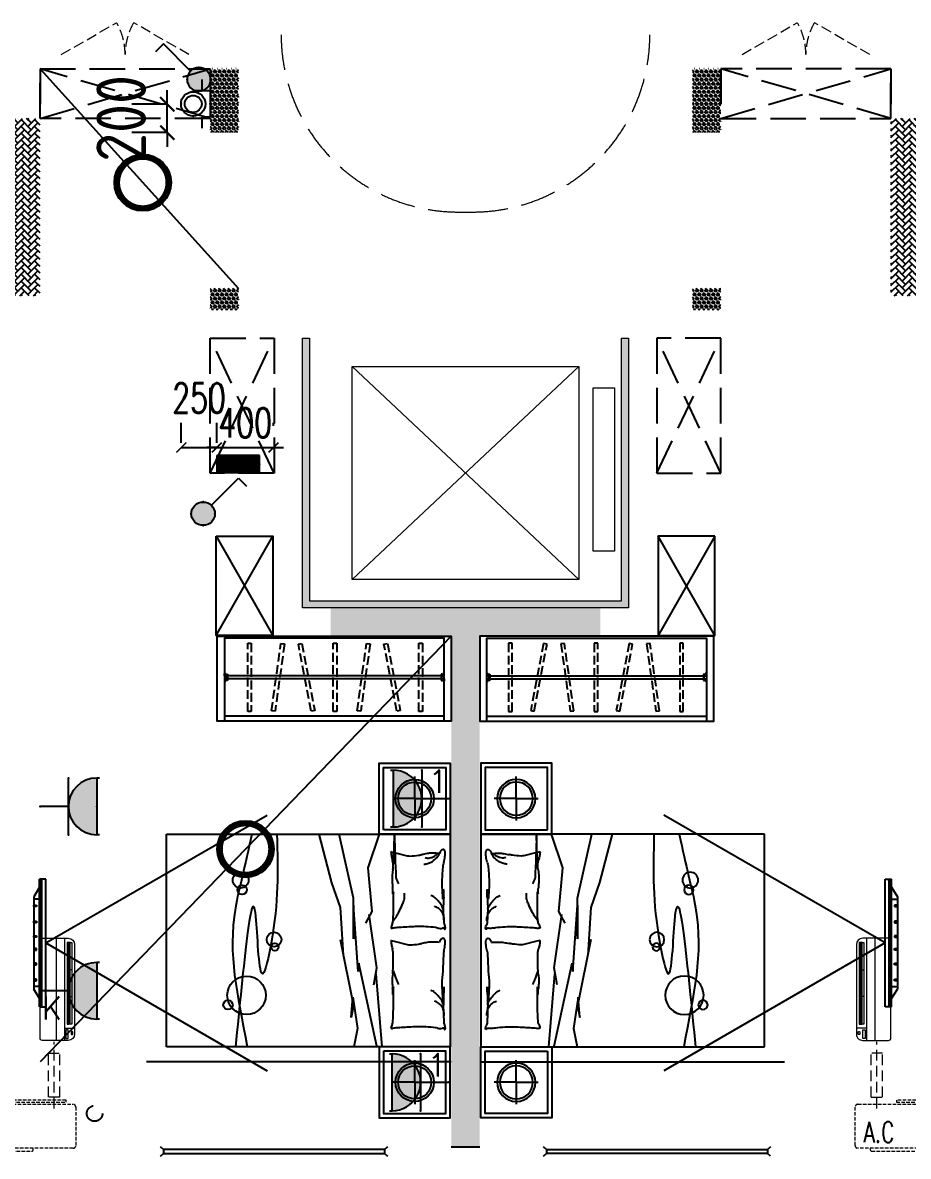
# Model space of a CAD drawing. Extents: x 5031545 to 5313844, y -886381 to -283477.
# Drawn here: x 5253724 to 5259968, y -816458 to -808466 of the extents above; entities that cross this region are included whole.
import ezdxf
from ezdxf.enums import TextEntityAlignment as Align

# ---------------------------------------------------------------- set-up
doc = ezdxf.new("R2010")
doc.units = 0
doc.header["$LTSCALE"] = 1000
doc.header["$MEASUREMENT"] = 0
for name, pattern in [('3.5方案汇报，与郭总、侯月琴确定户型_t8$0$高层_t8$0$DASH', [0.35, 0.25, -0.1]), ('A户型$0$DASH', [0.35, 0.25, -0.1]), ('DASH', [0.35, 0.25, -0.1]), ('HIDDEN', [0.375, 0.25, -0.125])]:
    doc.linetypes.add(name, pattern=pattern)
doc.layers.get('0').update_dxf_attribs({"linetype": 'CONTINUOUS'})
doc.layers.get('Defpoints').update_dxf_attribs({"linetype": 'CONTINUOUS'})
for name, color, linetype in [('!!电气', 1, 'CONTINUOUS'), ('3-栏杆1', 252, 'CONTINUOUS'), ('3.5方案汇报，与郭总、侯月琴确定户型_t8$0$2020.03.04 -1安徽标准化洋房户型(UA）_t8_t8$0$A-家具-FURN', 251, 'CONTINUOUS'), ('3.5方案汇报，与郭总、侯月琴确定户型_t8$0$2020.03.04 -1安徽标准化洋房户型(UA）_t8_t8$0$fur', 252, 'CONTINUOUS'), ('3.5方案汇报，与郭总、侯月琴确定户型_t8$0$2020.03.04 -1安徽标准化洋房户型(UA）_t8_t8$0$FURN', 252, 'CONTINUOUS'), ('3.5方案汇报，与郭总、侯月琴确定户型_t8$0$2020.03.04 -1安徽标准化洋房户型(UA）_t8_t8$0$看线', 154, 'CONTINUOUS'), ('3.5方案汇报，与郭总、侯月琴确定户型_t8$0$高层_t8$0$LS-家具-LB', 8, 'CONTINUOUS'), ('5fur', 175, 'CONTINUOUS'), ('EQUIP-插座', 3, 'CONTINUOUS'), ('EQUIP-照明', 3, 'CONTINUOUS'), ('EQUIP-箱柜', 3, 'CONTINUOUS'), ('LS-家具-LB', 8, 'CONTINUOUS'), ('PUB_DIM', 3, 'CONTINUOUS'), ('TEL_TEXT', 7, 'CONTINUOUS'), ('VPIPE-雨水', 4, 'DASH'), ('保温', 6, 'CONTINUOUS')]:
    doc.layers.add(name, color=color, linetype=linetype)
for name, color, linetype, lineweight in [('3.5方案汇报，与郭总、侯月琴确定户型_t8$0$STAIR', 2, 'CONTINUOUS', 18), ('STAIR', 252, 'CONTINUOUS', 20), ('WINDOW', 146, 'CONTINUOUS', 20), ('填充', 251, 'CONTINUOUS', 5), ('平面-空调室内机', 176, 'CONTINUOUS', 9), ('平面-空调预留孔', 252, 'CONTINUOUS', 15)]:
    doc.layers.add(name, color=color, linetype=linetype, lineweight=lineweight)
doc.styles.add('_TCH_DIM', font='SIMPLEX', dxfattribs={"bigfont": 'GBCBIG'})
doc.styles.add('_TCH_DIM_T3', font='SIMPLEX.shx', dxfattribs={"width": 0.705882, "bigfont": 'GBCBIG.shx'})
doc.styles.add('_TCH_LABEL', font='COMPLEX', dxfattribs={"bigfont": 'GBCBIG'})
doc.styles.add('_TEL_DIM', font='simplex.shx', dxfattribs={"width": 0.8, "height": 3.5, "bigfont": 'hztxt.shx'})
doc.styles.get("Standard").update_dxf_attribs({"font": 'gbenor.shx', "bigfont": 'gbcbig.shx'})
doc.dimstyles.new('_TCH_ARCH&&70', dxfattribs={"dimtxt": 208.25, "dimasz": 70, "dimexe": 175, "dimexo": 210, "dimgap": 70, "dimtad": 1, "dimdec": 0, "dimzin": 0, "dimdsep": 46, "dimtxsty": '_TCH_DIM_T3', "dimblk": 'ARCHTICK', "dimcen": 0.09, "dimclrt": 4, "dimazin": 2, "dimtfac": 1, "dimtdec": 0, "dimtix": 1, "dimtmove": 2, "dimatfit": 3, "dimfxl": 1, "dimtolj": 1, "dimtzin": 0, "dimarcsym": 0})
doc.dimstyles.get("Standard").update_dxf_attribs({"dimscale": 100, "dimtxt": 3.5, "dimasz": 1, "dimexe": 2.5, "dimexo": 3, "dimgap": 1.5, "dimtad": 1, "dimdec": 0, "dimzin": 0, "dimdsep": 46, "dimtxsty": 'Standard', "dimblk": 'ARCHTICK', "dimcen": 0.09, "dimadec": 0, "dimazin": 0, "dimtfac": 1, "dimtdec": 0, "dimtix": 1, "dimtmove": 2, "dimatfit": 3, "dimfxl": 1, "dimtolj": 1, "dimtzin": 0, "dimarcsym": 0})
pattern_1 = [(45, (0, 0), (0, 47.4157523), [100.584, -33.528]), (135, (23.708, 23.708), (3e-15, 47.4157523), [100.584, -33.528])]
pattern_2 = [(90, (0, 0), (-16.49778, 1e-15), [9.525, -19.05]), (210, (0, 0), (8.24889, -14.2874966), [9.525, -19.05]), (150, (6e-16, 9.525), (-8.24889, -14.2874966), [9.525, -19.05])]

# ---------------------------------------------------------------- blocks, each defined once
blk = doc.blocks.new('$equip$00001150')
at = {"const_width": 0.1}
blk.add_lwpolyline([(-0.45, 0, 1), (0.45, 0, 1)], format="xyb", close=True, dxfattribs=at)
blk.add_circle((0, 0), 0.5)
at = {"flags": 9}
blk.add_attdef('A', (0, 0), '', height=0.00002, dxfattribs=at)
blk = doc.blocks.new('$equip$00001962')
for p, q in [((0.147, 0.356), (0.625, 0.833)), ((0.625, 0.833), (0.766, 0.692))]:
    blk.add_line(p, q)
blk.add_circle((0, 0.208), 0.208)
for p in [(0, 0.417), (-0.208, 0.208), (0.208, 0.208), (0, 0)]:
    blk.add_point(p)
for points in [[(0, 0.417), (0, 0.417), (-0.104, 0.389), (0.104, 0.389)], [(-0.18, 0.313), (0.18, 0.313), (-0.208, 0.208), (0.208, 0.208)], [(-0.18, 0.104), (0.18, 0.104), (-0.208, 0.208), (0.208, 0.208)], [(-0.104, 0.389), (0.104, 0.389), (-0.18, 0.313), (0.18, 0.313)], [(-0.104, 0.028), (0.104, 0.028), (-0.18, 0.104), (0.18, 0.104)], [(0, 0), (0, 0), (-0.104, 0.028), (0.104, 0.028)]]:
    blk.add_solid(points)
at = {"layer": 'TEL_TEXT', "style": '_TEL_DIM', "flags": 1}
blk.add_attdef('A', text='', height=0.00002, dxfattribs=at).set_placement((0, 0), align=Align.MIDDLE_CENTER)
blk = doc.blocks.new('$equip$00001237')
for p, q in [((-0.5, 1.05), (-0.5, 1)), ((-0.5, 1), (0.5, 1)), ((0.5, 1.05), (0.5, 1)), ((0.5, 0.5), (-0.5, 0.5)), ((0, 0.5), (0, 0))]:
    blk.add_line(p, q)
blk.add_arc((0, 1), 0.5, 180, 0)
for p in [(0, 1), (-0.5, 0.5), (0.5, 0.5), (0, 0)]:
    blk.add_point(p)
for points in [[(0.433, 0.75), (-0.433, 0.75), (0.5, 1), (-0.5, 1)], [(0.25, 0.567), (-0.25, 0.567), (0.433, 0.75), (-0.433, 0.75)], [(0, 0.5), (0, 0.5), (0.25, 0.567), (-0.25, 0.567)]]:
    blk.add_solid(points)
at = {"flags": 9}
blk.add_attdef('A', (0, 0), '', height=0.00002, dxfattribs=at)
blk = doc.blocks.new('$equip$00001764')
for p, q in [((-0.5, 1.05), (-0.5, 1)), ((-0.5, 1), (0.5, 1)), ((0.5, 1.05), (0.5, 1)), ((0.5, 0.5), (-0.5, 0.5)), ((0, 0.5), (0, 0))]:
    blk.add_line(p, q)
blk.add_arc((0, 1), 0.5, 180, 0)
for p in [(-0.5, 0.5), (0.5, 0.5), (0, 0)]:
    blk.add_point(p)
for points in [[(0.433, 0.75), (-0.433, 0.75), (0.5, 1), (-0.5, 1)], [(0.25, 0.567), (-0.25, 0.567), (0.433, 0.75), (-0.433, 0.75)], [(0, 0.5), (0, 0.5), (0.25, 0.567), (-0.25, 0.567)]]:
    blk.add_solid(points)
at = {"color": 7, "style": '_TEL_DIM'}
blk.add_attdef('$TEXT$', text='', height=0.4, dxfattribs=at).set_placement((0.303, 0.211), align=Align.MIDDLE_CENTER)
at = {"color": 7, "style": '_TEL_DIM', "flags": 1}
blk.add_attdef('A', text='', height=0.00002, dxfattribs=at).set_placement((0, 0), align=Align.MIDDLE_CENTER)
blk = doc.blocks.new('*X8')
at = {"color": 0}
for p, q in [((-250, 33), (-83, 200)), ((-250, 68), (-118, 200)), ((-250, 104), (-154, 200)), ((-250, 139), (-189, 200)), ((-250, 174), (-224, 200)), ((-247, 0), (-47, 200)), ((-212, 0), (-12, 200)), ((-177, 0), (23, 200)), ((-141, 0), (59, 200)), ((-106, 0), (94, 200)), ((-71, 0), (129, 200)), ((-35, 0), (165, 200)), ((0, 0), (200, 200)), ((35, 0), (235, 200)), ((71, 0), (250, 179)), ((106, 0), (250, 144)), ((141, 0), (250, 109)), ((177, 0), (250, 73)), ((212, 0), (250, 38)), ((247, 0), (250, 3))]:
    blk.add_line(p, q, dxfattribs=at)
blk = doc.blocks.new('$equip$00001421')
for p, q in [((0.75, 0.6), (-0.75, 0.6)), ((-0.75, 0.6), (-0.75, 0)), ((0.75, 0), (0.75, 0.6)), ((-0.75, 0), (0.75, 0))]:
    blk.add_line(p, q)
at = {"const_width": 0.6}
blk.add_lwpolyline([(-0.75, 0.3), (0.75, 0.3)], dxfattribs=at)
for p in [(0, 0.6), (-0.75, 0.3), (0, 0), (0.75, 0.3)]:
    blk.add_point(p)
at = {"xscale": 0.00300000000061118, "yscale": 0.00300000000061118, "zscale": 0.00300000000061118}
blk.add_blockref('*X8', (0, 0), dxfattribs=at)
at = {"style": '_TCH_LABEL', "flags": 9}
blk.add_attdef('A', (0, 0), '', height=0.00002, dxfattribs=at)
blk = doc.blocks.new('_ArchTick')
at = {"color": 0, "linetype": 'ByBlock', "const_width": 0.15}
blk.add_lwpolyline([(-0.5, -0.5), (0.5, 0.5)], dxfattribs=at)
blk = doc.blocks.new('*D156')
at = {"layer": 'Defpoints', "color": 0, "transparency": 16777216}
for p in [(5255092.8, -811461.1), (5254842.3, -811638.4), (5255092.8, -811638.4)]:
    blk.add_point(p, dxfattribs=at)
at = {"layer": 'PUB_DIM', "color": 0, "lineweight": -2, "transparency": 16777216}
for p, q in [((5254842.3, -811428.4), (5254842.3, -811286.1)), ((5255092.8, -811428.4), (5255092.8, -811286.1)), ((5254842.3, -811461.1), (5255092.8, -811461.1))]:
    blk.add_line(p, q, dxfattribs=at)
at = {"layer": 'PUB_DIM', "color": 0, "lineweight": -2, "transparency": 16777216, "xscale": 70, "yscale": 70, "zscale": 70, "rotation": 180}
blk.add_blockref('_ArchTick', (5254842.3, -811461.1), dxfattribs=at)
at = {"layer": 'PUB_DIM', "color": 0, "lineweight": -2, "transparency": 16777216, "xscale": 70, "yscale": 70, "zscale": 70}
blk.add_blockref('_ArchTick', (5255092.8, -811461.1), dxfattribs=at)
at = {"layer": 'PUB_DIM', "color": 4, "transparency": 16777216, "insert": (5254967.6, -811112.5), "char_height": 208.25, "attachment_point": 5, "style": '_TCH_DIM_T3'}
blk.add_mtext('\\A1;250', dxfattribs=at)
blk = doc.blocks.new('*D157')
at = {"layer": 'Defpoints', "color": 0, "transparency": 16777216}
for p in [(5255492.3, -811461.1), (5255092.8, -811518.4), (5255492.3, -811518.4)]:
    blk.add_point(p, dxfattribs=at)
at = {"layer": 'PUB_DIM', "color": 0, "lineweight": -2, "transparency": 16777216}
for p, q in [((5255092.8, -811308.4), (5255092.8, -811286.1)), ((5255492.3, -811308.4), (5255492.3, -811286.1)), ((5255092.8, -811461.1), (5255022.8, -811461.1)), ((5255092.8, -811461.1), (5255492.3, -811461.1)), ((5255492.3, -811461.1), (5255562.3, -811461.1))]:
    blk.add_line(p, q, dxfattribs=at)
at = {"layer": 'PUB_DIM', "color": 0, "lineweight": -2, "transparency": 16777216, "xscale": 70, "yscale": 70, "zscale": 70}
blk.add_blockref('_ArchTick', (5255092.8, -811461.1), dxfattribs=at)
at = {"layer": 'PUB_DIM', "color": 0, "lineweight": -2, "transparency": 16777216, "xscale": 70, "yscale": 70, "zscale": 70, "rotation": 180}
blk.add_blockref('_ArchTick', (5255492.3, -811461.1), dxfattribs=at)
at = {"layer": 'PUB_DIM', "color": 4, "transparency": 16777216, "insert": (5255292.6, -811286.9), "char_height": 208.25, "attachment_point": 5, "style": '_TCH_DIM_T3'}
blk.add_mtext('\\A1;400', dxfattribs=at)
blk = doc.blocks.new('ASDFSD')
at = {"layer": '3-栏杆1', "color": 5}
for p, q in [((681762.6, 334937.5), (681742.3, 334955.3)), ((681742.3, 334955.3), (681762.6, 334937.5)), ((683322.1, 334937.5), (683342.3, 334955.3)), ((683342.3, 334955.3), (683322.1, 334937.5)), ((681742.3, 334888.4), (681762.6, 334908.3)), ((683322.1, 334937.5), (681762.6, 334937.5)), ((681762.6, 334937.5), (681762.6, 334908.3)), ((681762.6, 334908.2), (683322.1, 334908.2)), ((683322.1, 334937.5), (683322.1, 334908.3)), ((683322.1, 334908.3), (683342.3, 334888.4)), ((683342.3, 334888.4), (683322.1, 334908.3))]:
    blk.add_line(p, q, dxfattribs=at)
blk = doc.blocks.new('dongkong')
at = {"layer": '平面-空调预留孔', "color": 8, "linetype": 'HIDDEN', "ltscale": 0.3}
for p, q in [((-603796, 210899.9), (-603796, 210431.5)), ((-603836, 210821), (-603836, 210510.8)), ((-603836, 210821), (-603756, 210821)), ((-603756, 210821), (-603756, 210510.8))]:
    blk.add_line(p, q, dxfattribs=at)
blk.add_lwpolyline([(-603756, 210510.8), (-603836, 210510.8)], dxfattribs=at)
blk = doc.blocks.new('A$C001338C2')
at = {"color": 8}
for p, q in [((845, 303.6), (55, 303.6)), ((109.1, 214.8), (109.1, 303.6)), ((0, 248.6), (0, 22)), ((900, 22), (900, 248.6)), ((22, 0), (878, 0))]:
    blk.add_line(p, q, dxfattribs=at)
at = {"color": 8, "lineweight": 5}
for p, q in [((900, 214.8), (0, 214.8)), ((864.6, 278.7), (144.5, 278.7)), ((144.5, 278.7), (144.5, 265.8)), ((387, 278.7), (144.5, 278.7)), ((144.5, 278.7), (144.5, 252.9)), ((144.5, 265.8), (864.6, 265.8)), ((144.5, 239.9), (144.5, 252.9)), ((144.5, 252.9), (864.6, 252.9)), ((864.6, 239.9), (144.5, 239.9)), ((387, 239.9), (387, 278.7)), ((622, 239.9), (387, 239.9)), ((864.6, 278.7), (622, 278.7)), ((622, 278.7), (622, 239.9)), ((864.6, 252.9), (864.6, 278.7)), ((864.6, 265.8), (864.6, 239.9)), ((900, 143.2), (0, 143.2))]:
    blk.add_line(p, q, dxfattribs=at)
at = {"color": 8}
for points in [[(89.2, 226.4), (22.2, 226.4, -0.414214), (16.7, 231.9), (16.7, 243.1, -0.414214), (22.2, 248.6), (89.2, 248.6, -0.414214), (94.7, 243.1), (94.7, 231.9, -0.414214)], [(73.1, 275), (56.8, 275, -0.414214), (51.3, 280.5), (51.3, 283.4, -0.414214), (56.8, 288.9), (73.1, 288.9, -0.414214), (78.6, 283.4), (78.6, 280.5, -0.414214)]]:
    blk.add_lwpolyline(points, format="xyb", close=True, dxfattribs=at)
for centre, radius, start, end in [((55, 248.6), 55, 90, 180), ((845, 248.6), 55, 360, 90), ((22, 22), 22, 180, 270), ((878, 22), 22, 270, 360)]:
    blk.add_arc(centre, radius, start, end, dxfattribs=at)
blk = doc.blocks.new('rtyryrtyeeretee')
at = {"layer": '平面-空调预留孔', "color": 252, "linetype": 'DASH', "ltscale": 0.1}
for p, q in [((669748.9, 343882), (669748.9, 343872)), ((669758.9, 343862), (670111.7, 343862)), ((670121.7, 343872), (670121.7, 343882))]:
    blk.add_line(p, q, dxfattribs=at)
blk.add_lwpolyline([(670352.8, 344221.1), (669933, 344221.1), (669933, 344206), (670352.8, 344206)], close=True, dxfattribs=at)
blk.add_lwpolyline([(670402, 343882), (669662, 343882, -0.414214), (669642, 343902), (669642, 344172, -0.414214), (669662, 344192), (670402, 344192, -0.414214), (670422, 344172), (670422, 343902, -0.414214)], format="xyb", close=True, dxfattribs=at)
for centre, start, end in [((669758.9, 343872), 180, 270), ((670111.7, 343872), 270, 0)]:
    blk.add_arc(centre, 10, start, end, dxfattribs=at)
at = {"layer": '平面-空调预留孔', "color": 252, "linetype": 'DASH', "ltscale": 0.1, "style": '_TCH_DIM', "width": 0.705882}
blk.add_text('A.C', height=146.88, dxfattribs=at).set_placement((669701.4, 343921.6))
blk = doc.blocks.new('VDVDVDCZSCCS')
at = {"layer": '保温', "linetype": 'Continuous', "ltscale": 10}
h = blk.add_hatch(dxfattribs=at)
h.set_pattern_fill('HEX', color=251, scale=10, angle=90, style=0)
h.set_pattern_definition(pattern_2)
h.paths.add_polyline_path([(546716.7, 372073.7), (546916.7, 372073.7), (546916.6, 372523.7), (546716.6, 372523.7)])
h = blk.add_hatch(dxfattribs=at)
h.set_pattern_fill('HEX', color=251, scale=10, angle=90, style=0)
h.set_pattern_definition(pattern_2)
h.paths.add_polyline_path([(550316.4, 372073.8), (550116.4, 372073.8), (550116.5, 372523.8), (550316.5, 372523.8)])
at = {"layer": '保温', "linetype": 'ByBlock', "ltscale": 10}
h = blk.add_hatch(dxfattribs=at)
h.set_pattern_fill('AR-HBONE', color=251, scale=55)
h.set_pattern_definition(pattern_1)
h.paths.add_polyline_path([(545316.6, 372173.7), (545316.7, 370923.7), (545516.7, 370923.7), (545516.6, 372173.7)])
h = blk.add_hatch(dxfattribs=at)
h.set_pattern_fill('AR-HBONE', color=251, scale=55)
h.set_pattern_definition(pattern_1)
h.paths.add_polyline_path([(551716.6, 372173.7), (551716.5, 370923.7), (551516.5, 370923.7), (551516.6, 372173.7)])
at = {"layer": '保温', "linetype": 'Continuous', "ltscale": 10}
h = blk.add_hatch(dxfattribs=at)
h.set_pattern_fill('HEX', color=251, scale=10, angle=90, style=0)
h.set_pattern_definition(pattern_2)
h.paths.add_polyline_path([(546716.7, 370823.7), (546916.7, 370823.7), (546916.6, 370973.7), (546716.6, 370973.7)])
h = blk.add_hatch(dxfattribs=at)
h.set_pattern_fill('HEX', color=251, scale=10, angle=90, style=0)
h.set_pattern_definition(pattern_2)
h.paths.add_polyline_path([(550316.4, 370823.8), (550116.4, 370823.8), (550116.5, 370973.8), (550316.5, 370973.8)])
h = blk.add_hatch(dxfattribs=at)
h.set_pattern_fill('HEX', color=251, scale=10, angle=90, style=0)
h.set_pattern_definition(pattern_2)
h.paths.add_polyline_path([(549466.6, 368523.7), (549466.6, 368723.7), (547566.6, 368723.7), (547566.6, 368523.7)])
h = blk.add_hatch(dxfattribs=at)
h.set_pattern_fill('HEX', color=251, scale=10, angle=90, style=0)
h.set_pattern_definition(pattern_2)
h.paths.add_polyline_path([(548416.7, 364923.7), (548616.7, 364923.7), (548616.7, 368523.7), (548416.7, 368523.7)])
at = {"layer": '保温', "color": 251, "linetype": 'Continuous', "ltscale": 10}
blk.add_line((548416.6, 364923.7), (548616.6, 364923.7), dxfattribs=at)
blk = doc.blocks.new('VDGVDVXVE')
at = {"layer": '5fur', "color": 252, "linetype": 'A户型$0$DASH'}
for p, q in [((584793.7, 369908.3), (585993.7, 370258.3)), ((585993.7, 367408.3), (586443.6, 368358.3)), ((586443.6, 367408.3), (585993.7, 368358.3))]:
    blk.add_line(p, q, dxfattribs=at)
for points in [[(585993.7, 369908.3), (584793.7, 370258.3)], [(584793.7, 370258.3), (584793.7, 369908.3), (584793.7, 370258.3), (585993.7, 370258.3), (585993.7, 369908.3), (584793.7, 369908.3)]]:
    blk.add_lwpolyline(points, dxfattribs=at)
blk.add_lwpolyline([(586443.6, 367408.3), (585993.7, 367408.3), (585993.7, 368358.3), (586443.6, 368358.3)], close=True, dxfattribs=at)
blk = doc.blocks.new('3.5方案汇报，与郭总、侯月琴确定户型_t8$0$2020.03.04 -1安徽标准化洋房户型(UA）_t8_t8$0$A-F-Bed1500-4')
for p, q in [((-750, 0), (750, 0)), ((-750, -2000), (-750, 0)), ((750, 0), (750, -2000)), ((750, -2000), (-750, -2000))]:
    blk.add_line(p, q)
at = {"color": 251}
for p, q in [((-617.8, -386.2), (-597.1, -303.6)), ((8.5, -386.2), (29.2, -303.6)), ((-625.3, -416.2), (-617.8, -386.2)), ((1, -416.2), (8.5, -386.2)), ((750, -478.8), (236.2, -522.2)), ((-511.9, -577.2), (-750, -498.5)), ((-203.9, -549.7), (-511.9, -577.2)), ((-121.4, -593.7), (-203.9, -549.7)), ((192.2, -516.7), (-181.9, -571.7)), ((746.3, -516.7), (159.2, -643.1)), ((313.2, -538.7), (192.2, -516.7)), ((-297.4, -681.6), (-750, -781.9)), ((-11.3, -681.6), (-297.4, -681.6)), ((219.7, -648.6), (-247.9, -681.6)), ((-247.9, -681.6), (-11.3, -681.6)), ((-5.8, -775.1), (461.8, -681.6)), ((159.2, -643.1), (219.7, -648.6)), ((399.8, -687.1), (619.8, -654.1)), ((542.8, -698.1), (399.8, -687.1)), ((461.8, -681.6), (542.8, -698.1)), ((619.8, -654.1), (750, -678.8)), ((-407.4, -835.5), (-231.4, -775.1)), ((-231.4, -775.1), (103.3, -753.3)), ((-750, -926.6), (-407.4, -835.5))]:
    blk.add_line(p, q, dxfattribs=at)
for points in [[(-221.2, -48.4, 0.027842), (-245, -59.1, 0.048685), (-257.6, -67.1, 0.023666), (-285.5, -91.5, 0.031223), (-304.5, -112.2, 0.046801), (-309.6, -119.9, 0.023191), (-317.6, -136.6)], [(-139.2, -42.8, 0.088153), (-173.8, -46.3, 0.088153), (-205, -61.5, 0.077547), (-226.6, -83.1, 0.077547), (-240.7, -110.3)], [(-521.7, -401.5, 0.009729), (-744.4, -392.5, 0.002723), (-441.6, -382.4, 0.007971), (-419.8, -373.4, 0.007971), (-398.4, -363.6)], [(-135.5, -403.1, 0.016108), (-174.4, -376.8, 0.024599), (-201.2, -361.8, 0.009477), (-250.3, -338.5, 0.015937), (-280.1, -326.1, 0.072521), (-296.4, -322.5, 0.033339), (-332.7, -322.4)], [(213.5, -401.5, 0.009729), (240.8, -392.5, 0.009729), (267.7, -382.4, 0.007971), (289.4, -373.4, 0.007971), (310.9, -363.6)]]:
    blk.add_lwpolyline(points, format="xyb", dxfattribs=at)
for centre, radius in [((-6.3, -1241.9), 51.6), ((46.1, -1236.6), 26.2), ((386.6, -1435.5), 135.8), ((-425.4, -1477.4), 55.7), ((-357.3, -1467), 33.5), ((454.7, -1566.4), 33.1)]:
    blk.add_circle(centre, radius, dxfattribs=at)
for centre, radius, start, end in [((-628.3, -50), 13.1, 101.27238, 206.58052), ((-609.5, -40.6), 34.2, 206.58052, 265.59979), ((-613.2, -125.8), 90.4, 90, 101.27238), ((-123.4, -127.8), 491.8, 173.76764, 180), ((-613.2, -196.5), 161.1, 81.56281, 90), ((-676.3, -199.1), 139.9, 45.09762, 62.79641), ((-634.3, -338.6), 304.8, 74.25602, 81.56281), ((-485.9, 187.9), 242.2, 254.25602, 262.45315), ((-402.1, 1074.8), 1132.9, 264.1433, 270.00126), ((-402.1, 990.8), 1049, 270, 276.0867), ((-335.3, -196.9), 152.4, 92.53859, 100.18988), ((-468.1, -1934), 1890.1, 84.61873, 86.78996), ((-329.2, -334), 289.7, 85.19815, 92.53859), ((-231.9, 824.8), 873.2, 265.19815, 269.42426), ((-225.6, 1445.8), 1494.3, 269.42426, 271.90789), ((-203.2, 772.7), 820.8, 271.90789, 275.25919), ((-132.9, 9.1), 53.9, 275.25919, 300.65125), ((-90.7, -62.2), 28.9, 85.69746, 120.65125), ((-90.4, -58.4), 25.1, 68.2117, 85.69746), ((-72.2, -48.6), 15.6, 158.0096, 201.42098), ((-328.3, -36.1), 246, 347.89054, 351.86652), ((-82.7, -44.4), 4.28, 78.10694, 158.0096), ((-117.3, -66.3), 32.8, 351.86652, 21.42098), ((-81.3, -37.9), 2.32, 258.10694, 19.56397), ((-82.4, -38.3), 3.42, 19.56397, 68.2117), ((-2.1, -50), 13.1, 101.27238, 206.58052), ((16.8, -40.6), 34.2, 206.58052, 265.59979), ((13, -125.8), 90.4, 90, 101.27238), ((502.9, -127.8), 491.8, 173.76764, 180), ((13, -196.5), 161.1, 81.56281, 90), ((-8, -338.6), 304.8, 74.25602, 81.56281), ((347.8, 4073.2), 4127.5, 266.20601, 268.19145), ((307.2, 624.5), 682.7, 262.45315, 270), ((307.2, 990.8), 1049, 270, 276.0867), ((338.9, -334), 289.7, 85.19815, 92.53859), ((498.7, 6156.8), 6203.8, 268.40567, 269.60458), ((436.3, 824.8), 873.2, 265.19815, 269.42426), ((653.8, -374.1), 391.6, 128.38857, 133.81151), ((458.3, -127.3), 76.8, 117.23959, 128.38857), ((362.3, 474.1), 529.3, 276.0867, 280.18988), ((530.3, -267.1), 234, 110.86028, 117.23959), ((442.5, 1445.8), 1494.3, 269.42426, 271.90789), ((521.6, -141.7), 99.2, 126.08636, 143.82335), ((521.6, -141.7), 99.2, 105.93524, 126.08636), ((443.4, 2582.7), 2630.7, 271.06466, 272.93655), ((521.6, -141.7), 99.2, 85.78412, 105.93524), ((573.2, 9.1), 53.9, 275.25919, 300.65125), ((615.4, -62.2), 28.9, 85.69746, 120.65125), ((615.7, -58.4), 25.1, 68.2117, 85.69746), ((633.9, -48.6), 15.6, 158.0096, 201.42098), ((377.8, -36.1), 246, 347.89054, 351.86652), ((588.9, -66.3), 32.8, 351.86652, 21.42098), ((623.5, -44.4), 4.28, 78.10694, 158.0096), ((624.8, -37.9), 2.32, 258.10694, 19.56397), ((623.8, -38.3), 3.42, 19.56397, 68.2117), ((-411.2, -127.8), 204, 180, 189.68437), ((-666.9, -163.1), 89.9, 41.44291, 53.73593), ((-639, -138.5), 52.6, 25.35512, 41.44291), ((-728, -180.6), 151.1, 21.81492, 25.35512), ((-778.6, -200.9), 205.6, 18.7799, 21.81492), ((-637.1, -152.8), 56.2, 0, 18.7799), ((-672.5, -152.8), 91.5, 345.31489, 0), ((-676.3, -199.1), 139.9, 27.39883, 45.09762), ((-676.3, -199.1), 139.9, 16.51498, 27.39883), ((-676.3, -199.1), 139.9, 5.63113, 16.51498), ((814.4, -224.8), 913.1, 172.3191, 176.63125), ((106.1, -129.3), 198.3, 167.89054, 172.3191), ((215.1, -127.8), 204, 180, 189.68437), ((534.8, -214.8), 200.2, 151.68324, 156.99723), ((402, -143.2), 49.3, 140.96506, 151.68324), ((538.6, -254), 225.2, 133.81151, 140.96506), ((521.6, -141.7), 99.2, 143.82335, 161.56035), ((1520.6, -224.8), 913.1, 172.3191, 176.63125), ((812.3, -129.3), 198.3, 167.89054, 172.3191), ((257.2, -13.7), 882, 189.68437, 192.19838), ((-914.9, -267.1), 317.1, 8.00505, 12.19838), ((-1253.2, -314.6), 658.8, 2.66488, 8.00505), ((580.5, -211.1), 678.7, 176.63125, 181.63309), ((1266.7, -191.5), 1365.2, 181.63309, 183.05496), ((883.5, -13.7), 882, 189.68437, 192.19838), ((-288.6, -267.1), 317.1, 8.00505, 12.19838), ((-627, -314.6), 658.8, 2.66488, 8.00505), ((1286.7, -211.1), 678.7, 176.63125, 181.63309), ((1972.9, -191.5), 1365.2, 181.63309, 183.05496), ((-662.8, -287.2), 67.7, 345.95481, 2.66488), ((13519.6, 462.4), 13635.6, 183.05496, 183.50486), ((-36.5, -287.2), 67.7, 345.95481, 2.66488), ((14225.8, 462.4), 13635.6, 183.05496, 183.50486), ((-244.8, -6117.7), 5718.5, 89.71346, 90.97038), ((-222.1, -1563.3), 1164, 86.42603, 89.71346), ((230.2, -351.5), 321.2, 183.50486, 189.99836), ((423.3, -6117.7), 5718.5, 89.71346, 90.97038), ((446.1, -1563.3), 1164, 86.42603, 89.71346), ((936.3, -351.5), 321.2, 183.50486, 189.99836), ((-624.4, -416.4), 0.917, 165.95506, 274.08294), ((-643.6, -147.3), 270.8, 274.08294, 279.4841), ((-636.8, -187.8), 229.7, 279.4841, 287.38641), ((-532.4, -521.2), 119.7, 96.43405, 107.38641), ((-529.5, -547.2), 145.9, 78.44144, 96.43405), ((-433.2, 75.2), 484.2, 262.03917, 271.8979), ((-484.5, 994.5), 1404.8, 272.74906, 274.61758), ((-273.5, -1618.3), 1216.5, 92.60963, 94.61758), ((-321, -340.7), 62.9, 250.78629, 262.77597), ((-158.6, -547.2), 145.9, 77.13096, 86.42603), ((-136.2, -449.1), 45.3, 62.71588, 77.13096), ((-80.3, -340.6), 76.7, 242.71588, 253.77885), ((-77.3, -330.3), 87.5, 253.77885, 262.87961), ((-87.9, -415.8), 1.32, 262.87961, 343.30223), ((-105.2, -410.6), 19.3, 343.30223, 9.99836), ((1.9, -416.4), 0.917, 165.95506, 274.08294), ((-17.3, -147.3), 270.8, 274.08294, 279.4841), ((-10.6, -187.8), 229.7, 279.4841, 287.38641), ((93.9, -521.2), 119.7, 96.43405, 107.38641), ((135.8, -2065.3), 1664, 86.58211, 91.90513), ((281, -178.9), 230.1, 258.44144, 272.74906), ((224.7, 994.5), 1404.8, 272.74906, 274.61758), ((412.3, 653.9), 1057.4, 265.3453, 268.26839), ((435.7, -1618.3), 1216.5, 92.60963, 94.61758), ((495.2, -1386.3), 985.1, 85.05951, 88.63568), ((570, -449.1), 45.3, 62.71588, 77.13096), ((625.9, -340.6), 76.7, 242.71588, 253.77885), ((628.9, -330.3), 87.5, 253.77885, 262.87961), ((618.2, -415.8), 1.32, 262.87961, 343.30223), ((601, -410.6), 19.3, 343.30223, 9.99836)]:
    blk.add_arc(centre, radius, start, end, dxfattribs=at)
for points, knots in [([(-750, -1220.9), (-476.8, -1214.8), (-219.5, -1206.6), (406.7, -1343.6), (-750, -1378.3), (203.9, -1456.5), (750, -1514.1)], [0, 0, 0, 0, 692.785923, 915.160849, 1290.08623, 2337.669759, 2337.669759, 2337.669759, 2337.669759]), ([(-750, -1398.9), (-520.4, -1444.7), (-9, -1599.5), (374.4, -1500.2), (750, -1430.3)], [0, 0, 0, 0, 470.099243, 1589.098475, 1589.098475, 1589.098475, 1589.098475])]:
    blk.add_open_spline(points, degree=3, knots=knots, dxfattribs=at)
blk = doc.blocks.new('3.5方案汇报，与郭总、侯月琴确定户型_t8$0$2020.03.04 -1安徽标准化洋房户型(UA）_t8_t8$0$VCBCXVBCXVBV')
at = {"color": 251}
for p, q in [((212022, 120965.5), (212022, 121120.5)), ((212022, 120965.5), (211867, 120965.5)), ((212022, 120965.5), (212022, 120810.5)), ((212022, 120965.5), (212177, 120965.5)), ((212022, 118965.5), (212022, 119120.5)), ((212022, 118965.5), (211867, 118965.5)), ((212022, 118965.5), (212022, 118810.5)), ((212022, 118965.5), (212177, 118965.5))]:
    blk.add_line(p, q, dxfattribs=at)
for points in [[(211772, 120715.5), (211772, 121215.5), (212272, 121215.5), (212272, 120715.5)], [(211772, 119215.5), (211772, 118715.5), (212272, 118715.5), (212272, 119215.5)]]:
    blk.add_lwpolyline(points, close=True)
for points in [[(211802, 120745.5), (211802, 121185.5), (212242, 121185.5), (212242, 120745.5)], [(211802, 119185.5), (211802, 118745.5), (212242, 118745.5), (212242, 119185.5)]]:
    blk.add_lwpolyline(points, close=True, dxfattribs=at)
for centre in [(212022, 120965.5), (212022, 118965.5)]:
    blk.add_circle(centre, 135)
for centre in [(212022, 120965.5), (212022, 118965.5)]:
    blk.add_circle(centre, 117, dxfattribs=at)
at = {"layer": '3.5方案汇报，与郭总、侯月琴确定户型_t8$0$2020.03.04 -1安徽标准化洋房户型(UA）_t8_t8$0$A-家具-FURN', "rotation": 270}
blk.add_blockref('3.5方案汇报，与郭总、侯月琴确定户型_t8$0$2020.03.04 -1安徽标准化洋房户型(UA）_t8_t8$0$A-F-Bed1500-4', (212272, 119965.5), dxfattribs=at)
blk = doc.blocks.new('3.5方案汇报，与郭总、侯月琴确定户型_t8$0$2020.03.04 -1安徽标准化洋房户型(UA）_t8_t8$0$sdfgsdfgsdfg')
at = {"layer": '3.5方案汇报，与郭总、侯月琴确定户型_t8$0$2020.03.04 -1安徽标准化洋房户型(UA）_t8_t8$0$FURN'}
h = blk.add_hatch(dxfattribs=at)
h.set_pattern_fill('ANSI31', color=256, scale=100, angle=225, style=0)
h.set_pattern_definition([(360, (-130272.125, -44238.089), (4e-15, 9.152), [])])
h.paths.add_polyline_path([(-68957.8, -54984.3), (-68957.8, -54178.9), (-68972, -54178.9), (-68972, -54984.3)])
for p, q in [((-68997.5, -54581.6), (-70393.9, -53775.4)), ((-68957.8, -54178.9), (-68997.5, -54178.9)), ((-68997.5, -54178.9), (-68997.5, -54984.3)), ((-68972, -54178.9), (-68972, -54984.3)), ((-68957.8, -54178.9), (-68957.8, -54984.3)), ((-68957.8, -54230.8), (-68920, -54290.5)), ((-68957.8, -54306.5), (-68920, -54306.5)), ((-68937.6, -54343.1), (-68937.6, -54352.6)), ((-68920, -54343.1), (-68937.6, -54343.1)), ((-68920, -54872.7), (-68920, -54290.5)), ((-68920, -54352.6), (-68920, -54343.1)), ((-68937.6, -54352.6), (-68920, -54352.6)), ((-68937.6, -54444.2), (-68937.6, -54453.8)), ((-68920, -54444.2), (-68937.6, -54444.2)), ((-68937.6, -54453.8), (-68920, -54453.8)), ((-68920, -54453.8), (-68920, -54444.2)), ((-68937.6, -54536.4), (-68937.6, -54546)), ((-68920, -54536.4), (-68937.6, -54536.4)), ((-68937.6, -54546), (-68920, -54546)), ((-68920, -54546), (-68920, -54536.4)), ((-68997.5, -54581.6), (-70393.9, -55387.8)), ((-68937.6, -54626.8), (-68937.6, -54617.2)), ((-68937.6, -54617.2), (-68920, -54617.2)), ((-68920, -54626.8), (-68937.6, -54626.8)), ((-68920, -54617.2), (-68920, -54626.8)), ((-68937.6, -54719), (-68937.6, -54709.4)), ((-68937.6, -54709.4), (-68920, -54709.4)), ((-68920, -54719), (-68937.6, -54719)), ((-68920, -54709.4), (-68920, -54719)), ((-68937.6, -54820.1), (-68937.6, -54810.6)), ((-68937.6, -54810.6), (-68920, -54810.6)), ((-68920, -54820.1), (-68937.6, -54820.1)), ((-68920, -54810.6), (-68920, -54820.1)), ((-68957.8, -54856.7), (-68920, -54856.7)), ((-68957.8, -54932.4), (-68920, -54872.7)), ((-68997.5, -54984.3), (-68957.8, -54984.3))]:
    blk.add_line(p, q, dxfattribs=at)
blk = doc.blocks.new('*U177')
at = {"layer": '3.5方案汇报，与郭总、侯月琴确定户型_t8$0$高层_t8$0$LS-家具-LB'}
for p, q in [((50, -280), (50, -263.4)), ((50, -263.4), (60.2, -263.4)), ((67.8, -280), (50, -280)), ((50, -280), (67.8, -280)), ((60.2, -280), (50, -280)), ((67.8, -300.5), (50, -300.5)), ((50, -300.5), (67.8, -300.5)), ((50, -300.5), (50, -317.1)), ((60.2, -300.5), (50, -300.5)), ((50, -317.1), (60.2, -317.1)), ((60.2, -263.4), (60.2, -280)), ((60.2, -317.1), (60.2, -300.5)), ((67.8, -313.4), (67.8, -267.1)), ((67.8, -267.1), (72.2, -267.1)), ((72.2, -313.4), (67.8, -313.4)), ((72.1, -280), (1577.8, -280)), ((72.1, -300.5), (1577.8, -300.5)), ((72.2, -267.1), (72.2, -313.4)), ((1577.8, -267.1), (1577.8, -313.4)), ((1582.2, -267.1), (1577.8, -267.1)), ((1577.8, -313.4), (1582.2, -313.4)), ((1582.2, -313.4), (1582.2, -267.1)), ((1582.2, -280), (1600, -280)), ((1582.2, -300.5), (1600, -300.5)), ((1589.8, -263.4), (1589.8, -280)), ((1600, -263.4), (1589.8, -263.4)), ((1589.8, -280), (1600, -280)), ((1589.8, -300.5), (1600, -300.5)), ((1589.8, -317.1), (1589.8, -300.5)), ((1600, -317.1), (1589.8, -317.1)), ((1600, -280), (1600, -263.4)), ((1600, -300.5), (1600, -317.1)), ((50, -565), (1600, -565)), ((50, -600), (1600, -600))]:
    blk.add_line(p, q, dxfattribs=at)
blk.add_lwpolyline([(50, -600), (50, -15), (1600, -15), (1600, -600), (1650, -600), (1650, 0), (0, 0), (0, -600), (50, -600)], dxfattribs=at)
at = {"layer": '3.5方案汇报，与郭总、侯月琴确定户型_t8$0$高层_t8$0$LS-家具-LB', "color": 251, "linetype": '3.5方案汇报，与郭总、侯月琴确定户型_t8$0$高层_t8$0$DASH', "ltscale": 0.25}
for points in [[(203.3, -50), (203.3, -530), (228.3, -530), (228.3, -50)], [(450.1, -52), (359.5, -523.3), (384, -528), (474.7, -56.7)], [(573.1, -54), (638.7, -529.5), (663.5, -526), (597.8, -50.5)], [(807.1, -50), (807.1, -530), (832.1, -530), (832.1, -50)], [(1053.9, -52), (963.2, -523.3), (987.8, -528), (1078.4, -56.7)], [(1176.8, -54), (1242.5, -529.5), (1267.2, -526), (1201.6, -50.5)], [(1410.8, -50), (1410.8, -530), (1435.8, -530), (1435.8, -50)]]:
    blk.add_lwpolyline(points, close=True, dxfattribs=at)
blk = doc.blocks.new('A$C547B2CCF')
at = {"layer": '填充'}
h = blk.add_hatch(dxfattribs=at)
h.set_pattern_fill('隔热材料02', color=252, scale=100, style=0)
h.set_pattern_definition([(0, (-1162008.397, -602838.63), (0, 50), []), (0, (-1162008.397, -602821.964), (0, 50), []), (270, (-1161964.655, -602813.333), (50, -9e-15), [5.01775, -44.98225]), (270, (-1162002.114, -602813.333), (50, -9e-15), [5.01775, -44.98225]), (90, (-1161976.6, -602847.26), (-50, 3e-15), [5.01775, -44.98225]), (90, (-1161990.167, -602847.26), (-50, 3e-15), [5.01775, -44.98225]), (180, (-1161958.373, -602855.297), (-6e-15, -50), [50.02425, 0.02425]), (135, (-1161972.33, -602852.79), (3e-15, 49.99987405), [4.268, -66.44275]), (116.56505, (-1161925.348, -602849.77), (0.00011283, 49.99993342), [2.805, -108.9985]), (116.56505, (-1161975.348, -602849.77), (0.00011283, 49.99993342), [2.805, -108.9985]), (153.43495, (-1161917.312, -602855.297), (-0.0001128, 49.9999334), [5.61, -106.1935]), (153.43495, (-1161967.312, -602855.297), (-0.0001128, 49.9999334), [5.61, -106.1935]), (63.43495, (-1161926.602, -602842.244), (-0.00011283, 49.99993342), [26.714, -85.0895]), (63.43495, (-1161976.602, -602842.244), (-0.00011283, 49.99993342), [26.714, -85.0895]), (116.56505, (-1161914.655, -602813.333), (0.00011283, 49.99993342), [2.805, -108.9985]), (116.56505, (-1161964.655, -602813.333), (0.00011283, 49.99993342), [2.805, -108.9985]), (135, (-1161965.91, -602810.824), (3e-15, 49.99987405), [4.268, -66.44275]), (153.43495, (-1161918.93, -602807.806), (-0.0001128, 49.9999334), [5.61, -106.1935]), (153.43495, (-1161968.93, -602807.806), (-0.0001128, 49.9999334), [5.61, -106.1935]), (45, (-1162000.86, -602810.824), (0, 49.99987405), [4.268, -66.44275]), (63.43495, (-1161952.114, -602813.333), (-0.00011283, 49.99993342), [2.805, -108.9985]), (63.43495, (-1162002.114, -602813.333), (-0.00011283, 49.99993342), [2.805, -108.9985]), (26.56505, (-1161947.84, -602807.806), (0.0001128, 49.9999334), [5.61, -106.1935]), (26.56505, (-1161997.84, -602807.806), (0.0001128, 49.9999334), [5.61, -106.1935]), (116.56505, (-1161940.167, -602842.244), (0.00011283, 49.99993342), [26.714, -85.0895]), (116.56505, (-1161990.167, -602842.244), (0.00011283, 49.99993342), [26.714, -85.0895]), (45, (-1161994.44, -602852.79), (0, 49.99987405), [4.268, -66.44275]), (63.43495, (-1161941.422, -602849.77), (-0.00011283, 49.99993342), [2.805, -108.9985]), (63.43495, (-1161991.422, -602849.77), (-0.00011283, 49.99993342), [2.805, -108.9985]), (26.56505, (-1161949.457, -602855.297), (0.0001128, 49.9999334), [5.61, -106.1935]), (26.56505, (-1161999.457, -602855.297), (0.0001128, 49.9999334), [5.61, -106.1935])])
h.paths.add_polyline_path([(13300, 7800), (13350, 7800), (13350, 5900), (11050, 5900), (11050, 7800), (11100, 7800), (11100, 5950), (13300, 5950)])
at = {"layer": '3.5方案汇报，与郭总、侯月琴确定户型_t8$0$2020.03.04 -1安徽标准化洋房户型(UA）_t8_t8$0$fur'}
for p, q in [((10441.8, 6404.9), (10841.8, 5704.9)), ((10441.8, 5704.9), (10841.8, 6404.9)), ((13958.2, 6404.9), (13558.2, 5704.9)), ((13958.2, 5704.9), (13558.2, 6404.9))]:
    blk.add_line(p, q, dxfattribs=at)
for points in [[(10441.8, 6404.9), (10841.8, 6404.9), (10841.8, 5704.9), (10441.8, 5704.9)], [(13958.2, 6404.9), (13558.2, 6404.9), (13558.2, 5704.9), (13958.2, 5704.9)]]:
    blk.add_lwpolyline(points, close=True, dxfattribs=at)
at = {"layer": '3.5方案汇报，与郭总、侯月琴确定户型_t8$0$2020.03.04 -1安徽标准化洋房户型(UA）_t8_t8$0$看线', "color": 252, "ltscale": 10}
for p, q in [((12100, 2700), (9950, 2700)), ((12300, 2700), (14450, 2700))]:
    blk.add_line(p, q, dxfattribs=at)
at = {"layer": '3.5方案汇报，与郭总、侯月琴确定户型_t8$0$STAIR', "color": 252}
for p, q in [((13000, 7600), (11400, 6100)), ((11400, 7600), (13000, 6100))]:
    blk.add_line(p, q, dxfattribs=at)
for points in [[(11400, 6100), (11400, 7600), (13000, 7600), (13000, 6100)], [(13100, 6300), (13100, 7450), (13250, 7450), (13250, 6300)]]:
    blk.add_lwpolyline(points, close=True, dxfattribs=at)
at = {"layer": 'STAIR', "color": 252, "linetype": 'DASH'}
blk.add_lwpolyline([(10900, 9940, 0.414214), (12150, 8690), (12250, 8690, 0.414214), (13500, 9940)], format="xyb", dxfattribs=at)
at = {"layer": 'VPIPE-雨水', "color": 252}
blk.add_circle((9585, 2335), 55, dxfattribs=at)
at = {"layer": 'WINDOW', "color": 252, "linetype": 'DASH', "ltscale": 0.3}
for points in [[(9350, 9800), (9739.8, 10024.9, -0.131605), (9800, 9800)], [(10250, 9800), (9860.3, 10024.9, 0.131605), (9800, 9800)], [(14150, 9800), (14539.7, 10024.9, -0.131605), (14600, 9800)], [(15050, 9800), (14660.2, 10024.9, 0.131605), (14600, 9800)]]:
    blk.add_lwpolyline(points, format="xyb", dxfattribs=at)
at = {"layer": '填充', "color": 252}
blk.add_lwpolyline([(13300, 7800), (13350, 7800), (13350, 5900), (11050, 5900), (11050, 7800), (11100, 7800), (11100, 5950), (13300, 5950)], close=True, dxfattribs=at)
at = {"color": 252}
for name, p in [('VDGVDVXVE', (-575593.7, -360558.3)), ('VDVDVDCZSCCS', (-536316.6, -362823.7)), ('rtyryrtyeeretee', (-660969.2, -341792)), ('rtyryrtyeeretee', (-654694.9, -341792))]:
    blk.add_blockref(name, p, dxfattribs=at)
at = {"color": 252, "xscale": -1}
blk.add_blockref('VDGVDVXVE', (599993.7, -360558.3), dxfattribs=at)
at = {"layer": '3-栏杆1', "color": 252}
blk.add_blockref('ASDFSD', (-671692.3, -332855.3), dxfattribs=at)
at = {"layer": '3-栏杆1', "color": 252, "xscale": -1}
blk.add_blockref('ASDFSD', (696092.3, -332855.3), dxfattribs=at)
at = {"layer": '3.5方案汇报，与郭总、侯月琴确定户型_t8$0$2020.03.04 -1安徽标准化洋房户型(UA）_t8_t8$0$fur'}
blk.add_blockref('3.5方案汇报，与郭总、侯月琴确定户型_t8$0$2020.03.04 -1安徽标准化洋房户型(UA）_t8_t8$0$VCBCXVBCXVBV', (-200180.2, -116410.6), dxfattribs=at)
at = {"layer": '3.5方案汇报，与郭总、侯月琴确定户型_t8$0$2020.03.04 -1安徽标准化洋房户型(UA）_t8_t8$0$fur', "xscale": -1, "rotation": 359.9996309007173}
blk.add_blockref('3.5方案汇报，与郭总、侯月琴确定户型_t8$0$2020.03.04 -1安徽标准化洋房户型(UA）_t8_t8$0$VCBCXVBCXVBV', (224579.4, -116411.9), dxfattribs=at)
at = {"layer": '3.5方案汇报，与郭总、侯月琴确定户型_t8$0$2020.03.04 -1安徽标准化洋房户型(UA）_t8_t8$0$fur', "yscale": 1.1175, "zscale": 1.1175}
for p, xscale, rotation in [((-67862.9, -57457.5), 1.1175, 180), ((92262.6, -57458), -1.1175, 179.9996309007173)]:
    blk.add_blockref('3.5方案汇报，与郭总、侯月琴确定户型_t8$0$2020.03.04 -1安徽标准化洋房户型(UA）_t8_t8$0$sdfgsdfgsdfg', p, dxfattribs=dict(at, xscale=xscale, rotation=rotation))
at = {"layer": 'LS-家具-LB', "xscale": -1}
blk.add_blockref('*U177', (12100, 5700), dxfattribs=at)
at = {"layer": 'LS-家具-LB', "rotation": 359.9996309007173}
blk.add_blockref('*U177', (12300, 5700), dxfattribs=at)
at = {"layer": '平面-空调室内机', "color": 252, "ltscale": 0.3, "rotation": 180}
blk.add_blockref('dongkong', (-594495.9, 213270.8), dxfattribs=at)
at = {"layer": '平面-空调室内机', "color": 252, "ltscale": 0.3, "xscale": -1, "rotation": 180}
blk.add_blockref('dongkong', (618895.9, 213270.8), dxfattribs=at)
at = {"layer": '平面-空调预留孔', "color": 252, "yscale": 0.800000000046565, "zscale": 0.800000000046565}
for p, xscale, rotation in [((9200.2, 2850), -0.800000000046565, 269.9999997665698), ((15199.8, 2850), 0.800000000046565, 90.00000023343011)]:
    blk.add_blockref('A$C001338C2', p, dxfattribs=dict(at, xscale=xscale, rotation=rotation))
blk = doc.blocks.new('$equip$00001230')
for p, q in [((0.25, 0.714), (0.25, 0.393)), ((0.25, 0.393), (0.5, 0.393)), ((0.5, 0.393), (0.5, -0.393)), ((0.5, -0.393), (0.25, -0.393)), ((0.25, -0.393), (0.25, -0.714))]:
    blk.add_line(p, q)
for radius in [0.357, 0.25]:
    blk.add_circle((0, 0), radius)
at = {"layer": 'EQUIP-照明'}
for p in [(0, 0.357), (-0.357, 0), (0.5, 0), (0, -0.357)]:
    blk.add_point(p, dxfattribs=at)
at = {"layer": 'EQUIP-照明', "flags": 9}
blk.add_attdef('A', (0, 0), '', height=0.00002, dxfattribs=at)
blk = doc.blocks.new('*D176')
at = {"color": 0, "lineweight": -2, "transparency": 16777216}
for p, q in [((5254743.4, -809041.2), (5254743.4, -808941.2)), ((5254746.1, -809041.2), (5254493.4, -809041.2)), ((5254743.4, -809241.2), (5254743.4, -809041.2)), ((5254746.1, -809241.2), (5254493.4, -809241.2)), ((5254743.4, -809241.2), (5254743.4, -809341.2))]:
    blk.add_line(p, q, dxfattribs=at)
at = {"layer": 'Defpoints', "color": 0, "transparency": 16777216}
for p in [(5254743.4, -809041.2), (5255046.1, -809041.2), (5255046.1, -809241.2)]:
    blk.add_point(p, dxfattribs=at)
at = {"color": 0, "lineweight": -2, "transparency": 16777216, "xscale": 100, "yscale": 100, "zscale": 100}
for p, rotation in [((5254743.4, -809041.2), 270), ((5254743.4, -809241.2), 90)]:
    blk.add_blockref('_ArchTick', p, dxfattribs=dict(at, rotation=rotation))
at = {"color": 0, "transparency": 16777216, "insert": (5254418.4, -809141.2), "char_height": 350, "attachment_point": 5, "rotation": 90}
blk.add_mtext('\\A1;200', dxfattribs=at)

msp = doc.modelspace()

# ---------------------------------------------------------------- linework, layer by layer
at = {"layer": '!!电气', "color": 6}
for p, q in [((5253846.1, -808791.2), (5255246.1, -810341.2)), ((5256746.1, -812791.2), (5253846.1, -815791.2))]:
    msp.add_line(p, q, dxfattribs=at)

# ---------------------------------------------------------------- block references
at = {"color": 2}
msp.add_blockref('A$C547B2CCF', (5244646.1, -818491.2), dxfattribs=at)
at = {"layer": 'EQUIP-插座', "color": 2, "xscale": 400, "yscale": 400, "zscale": 400, "rotation": 269.9999986169992}
msp.add_blockref('$equip$00001237', (5253846.1, -813991.2), dxfattribs=at)
at = {"layer": 'EQUIP-插座', "color": 6}
ref = msp.add_blockref('$equip$00001764', (5256737.9, -813936.3), dxfattribs=dict(at, xscale=399.9999999999999, yscale=399.9999999999999, zscale=399.9999999999999, rotation=90.00001734399649))
ref.add_attrib('$TEXT$', '1', dxfattribs={"layer": '0', "color": 7, "height": 160, "style": '_TEL_DIM'}).set_placement((5256653.5, -813815), align=Align.MIDDLE_CENTER)
at = {"layer": 'EQUIP-插座', "color": 2}
ref = msp.add_blockref('$equip$00001764', (5253846.1, -815291.2), dxfattribs=dict(at, xscale=400, yscale=400, zscale=400, rotation=270.0000031816253))
ref.add_attrib('$TEXT$', 'K', dxfattribs={"layer": '0', "color": 7, "height": 160, "style": '_TEL_DIM'}).set_placement((5253930.5, -815412.4), align=Align.MIDDLE_CENTER)
at = {"layer": 'EQUIP-插座', "color": 6}
ref = msp.add_blockref('$equip$00001764', (5256729.7, -815936.3), dxfattribs=dict(at, xscale=399.9999999999999, yscale=399.9999999999999, zscale=399.9999999999999, rotation=90.00001734399649))
ref.add_attrib('$TEXT$', '1', dxfattribs={"layer": '0', "color": 7, "height": 160, "style": '_TEL_DIM'}).set_placement((5256645.3, -815815), align=Align.MIDDLE_CENTER)
at = {"layer": 'EQUIP-照明', "color": 6, "xscale": -399.9999999999999, "yscale": 399.9999999999999, "zscale": 400, "rotation": 359.9999561077829}
msp.add_blockref('$equip$00001962', (5254966.2, -808949.6), dxfattribs=at)
at = {"layer": 'EQUIP-照明', "xscale": 240.0000000000003, "yscale": 240.0000000000003, "zscale": 240.0000000000003, "rotation": 2.635575373011222e-05}
msp.add_blockref('$equip$00001230', (5254926.1, -809038.9), dxfattribs=at)
at = {"layer": 'EQUIP-照明', "color": 6, "xscale": 400, "yscale": 400, "zscale": 400}
for name, p in [('$equip$00001150', (5254570.6, -809593.3)), ('$equip$00001962', (5254996.1, -812011.1)), ('$equip$00001150', (5255295, -814292.3))]:
    msp.add_blockref(name, p, dxfattribs=at)
at = {"layer": 'EQUIP-箱柜', "xscale": 200, "yscale": 200, "zscale": 200}
msp.add_blockref('$equip$00001421', (5255242.8, -811638.4), dxfattribs=at)

# ---------------------------------------------------------------- dimensions: what is measured, and where the dimension line sits
dim = msp.add_linear_dim(base=(5254743.4, -809041.2), p1=(5255046.1, -809241.2), p2=(5255046.1, -809041.2), angle=90, dimstyle='Standard', override={"dimzin": 8})
dim.commit()
dim.dimension.update_dxf_attribs({"geometry": '*D176', "text_midpoint": (5254418.4, -809141.2)})
at = {"layer": 'PUB_DIM'}
dim = msp.add_linear_dim(base=(5255092.8295, -811461.0641), p1=(5254842.3366, -811638.353), p2=(5255092.8295, -811638.3607), dimstyle='_TCH_ARCH&&70', dxfattribs=at)
dim.commit()
dim.dimension.update_dxf_attribs({"geometry": '*D156', "text_midpoint": (5254967.5831, -811112.5395), "dimtype": 128})
dim = msp.add_linear_dim(base=(5255492.3352, -811461.0641), p1=(5255092.8295, -811518.3607), p2=(5255492.3352, -811518.3609), dimstyle='_TCH_ARCH&&70', dxfattribs=at)
dim.commit()
dim.dimension.update_dxf_attribs({"geometry": '*D157', "text_midpoint": (5255292.5824, -811286.9391)})

doc.saveas('drawing.dxf')
